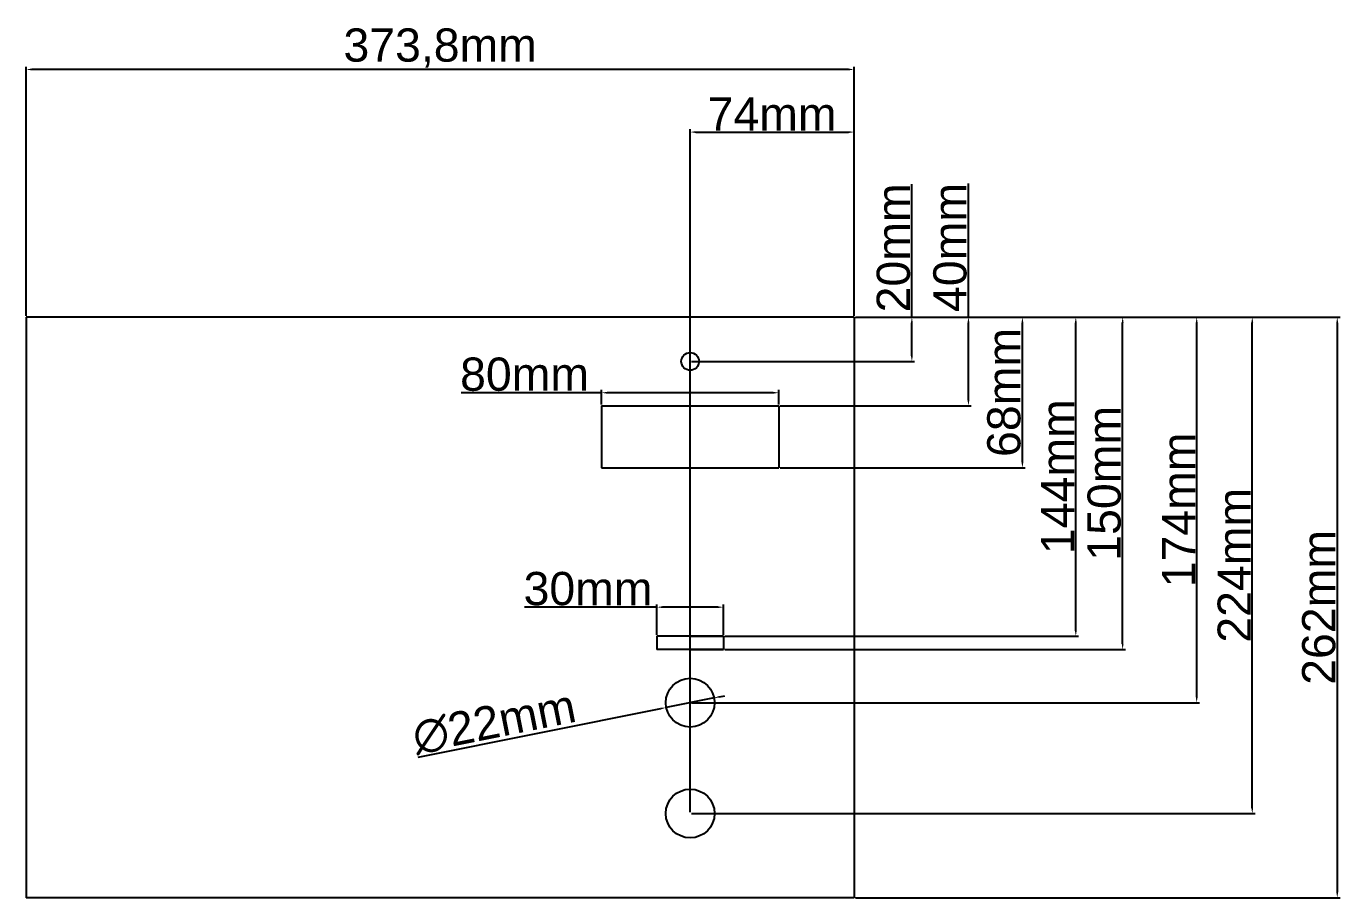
# Model space of a CAD drawing. Header units: centimetres. Extents: x -4347 to 28631, y 41590 to 109107.
# Drawn here: x 1292 to 1885, y 53642 to 54035 of the extents above; entities that cross this region are included whole.
import ezdxf

# ---------------------------------------------------------------- set-up
doc = ezdxf.new("R2010")
doc.units = ezdxf.units.CM
doc.header["$LTSCALE"] = 0.5
doc.styles.get("Standard").update_dxf_attribs({"font": 'arial.ttf'})
doc.dimstyles.new('ISO-25', dxfattribs={"dimtxt": 15, "dimasz": 2.5, "dimexe": 1.25, "dimexo": 0.625, "dimtad": 1, "dimtxsty": 'Standard', "dimcen": 2.5, "dimclrd": 1, "dimclre": 1, "dimadec": 0, "dimazin": 0, "dimtfac": 1, "dimtmove": 0, "dimatfit": 3, "dimfxl": 1, "dimarcsym": 0})

# ---------------------------------------------------------------- blocks, each defined once
blk = doc.blocks.new('*D163')
at = {"color": 1, "lineweight": -2, "transparency": 16777216}
for p, q in [((1691.73, 53903.69), (1691.73, 53963.69)), ((1666.23, 53903.69), (1692.98, 53903.69)), ((1691.73, 53886.19), (1691.73, 53901.19)), ((1592.23, 53883.69), (1692.98, 53883.69))]:
    blk.add_line(p, q, dxfattribs=at)
at = {"color": 1, "transparency": 16777216}
for points in [[(1691.31, 53901.19), (1692.14, 53901.19), (1691.73, 53903.69)], [(1691.31, 53886.19), (1692.14, 53886.19), (1691.73, 53883.69)]]:
    blk.add_solid(points, dxfattribs=at)
at = {"layer": 'Defpoints', "color": 0, "transparency": 16777216}
for p in [(1665.61, 53903.69), (1691.73, 53903.69), (1591.61, 53883.69)]:
    blk.add_point(p, dxfattribs=at)
at = {"color": 0, "transparency": 16777216, "insert": (1683.44, 53934.94), "char_height": 15, "attachment_point": 5, "rotation": 90}
blk.add_mtext('20mm', dxfattribs=at)
blk = doc.blocks.new('*D164')
at = {"color": 1, "lineweight": -2, "transparency": 16777216}
for p, q in [((1717.28, 53903.69), (1717.28, 53964.04)), ((1666.23, 53903.69), (1718.53, 53903.69)), ((1717.28, 53866.19), (1717.28, 53901.19)), ((1632.23, 53863.69), (1718.53, 53863.69))]:
    blk.add_line(p, q, dxfattribs=at)
at = {"color": 1, "transparency": 16777216}
for points in [[(1716.86, 53901.19), (1717.7, 53901.19), (1717.28, 53903.69)], [(1716.86, 53866.19), (1717.7, 53866.19), (1717.28, 53863.69)]]:
    blk.add_solid(points, dxfattribs=at)
at = {"layer": 'Defpoints', "color": 0, "transparency": 16777216}
for p in [(1665.61, 53903.69), (1717.28, 53903.69), (1631.61, 53863.69)]:
    blk.add_point(p, dxfattribs=at)
at = {"color": 0, "transparency": 16777216, "insert": (1709, 53935.11), "char_height": 15, "attachment_point": 5, "rotation": 90}
blk.add_mtext('40mm', dxfattribs=at)
blk = doc.blocks.new('*D165')
at = {"color": 1, "lineweight": -2, "transparency": 16777216}
for p, q in [((1666.23, 53903.69), (1742.9, 53903.69)), ((1741.65, 53838.19), (1741.65, 53901.19)), ((1632.23, 53835.69), (1742.9, 53835.69))]:
    blk.add_line(p, q, dxfattribs=at)
at = {"color": 1, "transparency": 16777216}
for points in [[(1741.23, 53901.19), (1742.06, 53901.19), (1741.65, 53903.69)], [(1741.23, 53838.19), (1742.06, 53838.19), (1741.65, 53835.69)]]:
    blk.add_solid(points, dxfattribs=at)
at = {"layer": 'Defpoints', "color": 0, "transparency": 16777216}
for p in [(1665.61, 53903.69), (1741.65, 53903.69), (1631.61, 53835.69)]:
    blk.add_point(p, dxfattribs=at)
at = {"color": 0, "transparency": 16777216, "insert": (1733.36, 53869.69), "char_height": 15, "attachment_point": 5, "rotation": 90}
blk.add_mtext('68mm', dxfattribs=at)
blk = doc.blocks.new('*D166')
at = {"color": 1, "lineweight": -2, "transparency": 16777216}
for p, q in [((1666.23, 53903.69), (1767.01, 53903.69)), ((1765.76, 53762.19), (1765.76, 53901.19)), ((1607.23, 53759.69), (1767.01, 53759.69))]:
    blk.add_line(p, q, dxfattribs=at)
at = {"color": 1, "transparency": 16777216}
for points in [[(1765.34, 53901.19), (1766.18, 53901.19), (1765.76, 53903.69)], [(1765.34, 53762.19), (1766.18, 53762.19), (1765.76, 53759.69)]]:
    blk.add_solid(points, dxfattribs=at)
at = {"layer": 'Defpoints', "color": 0, "transparency": 16777216}
for p in [(1665.61, 53903.69), (1765.76, 53903.69), (1606.61, 53759.69)]:
    blk.add_point(p, dxfattribs=at)
at = {"color": 0, "transparency": 16777216, "insert": (1757.61, 53831.69), "char_height": 15, "attachment_point": 5, "rotation": 90}
blk.add_mtext('144mm', dxfattribs=at)
blk = doc.blocks.new('*D167')
at = {"color": 1, "lineweight": -2, "transparency": 16777216}
for p, q in [((1666.23, 53903.69), (1788.17, 53903.69)), ((1786.92, 53756.19), (1786.92, 53901.19)), ((1607.23, 53753.69), (1788.17, 53753.69))]:
    blk.add_line(p, q, dxfattribs=at)
at = {"color": 1, "transparency": 16777216}
for points in [[(1786.51, 53901.19), (1787.34, 53901.19), (1786.92, 53903.69)], [(1786.51, 53756.19), (1787.34, 53756.19), (1786.92, 53753.69)]]:
    blk.add_solid(points, dxfattribs=at)
at = {"layer": 'Defpoints', "color": 0, "transparency": 16777216}
for p in [(1665.61, 53903.69), (1786.92, 53903.69), (1606.61, 53753.69)]:
    blk.add_point(p, dxfattribs=at)
at = {"color": 0, "transparency": 16777216, "insert": (1778.64, 53828.69), "char_height": 15, "attachment_point": 5, "rotation": 90}
blk.add_mtext('150mm', dxfattribs=at)
blk = doc.blocks.new('*D168')
at = {"color": 1, "lineweight": -2, "transparency": 16777216}
for p, q in [((1666.86, 53903.69), (1821.6, 53903.69)), ((1820.35, 53732.19), (1820.35, 53901.19)), ((1592.23, 53729.69), (1821.6, 53729.69))]:
    blk.add_line(p, q, dxfattribs=at)
at = {"color": 1, "transparency": 16777216}
for points in [[(1819.94, 53901.19), (1820.77, 53901.19), (1820.35, 53903.69)], [(1819.94, 53732.19), (1820.77, 53732.19), (1820.35, 53729.69)]]:
    blk.add_solid(points, dxfattribs=at)
at = {"layer": 'Defpoints', "color": 0, "transparency": 16777216}
for p in [(1666.23, 53903.69), (1820.35, 53903.69), (1591.61, 53729.69)]:
    blk.add_point(p, dxfattribs=at)
at = {"color": 0, "transparency": 16777216, "insert": (1812.2, 53816.69), "char_height": 15, "attachment_point": 5, "rotation": 90}
blk.add_mtext('174mm', dxfattribs=at)
blk = doc.blocks.new('*D169')
at = {"color": 1, "lineweight": -2, "transparency": 16777216}
for p, q in [((1666.23, 53903.69), (1846.7, 53903.69)), ((1845.45, 53682.19), (1845.45, 53901.19)), ((1592.23, 53679.69), (1846.7, 53679.69))]:
    blk.add_line(p, q, dxfattribs=at)
at = {"color": 1, "transparency": 16777216}
for points in [[(1845.03, 53901.19), (1845.87, 53901.19), (1845.45, 53903.69)], [(1845.03, 53682.19), (1845.87, 53682.19), (1845.45, 53679.69)]]:
    blk.add_solid(points, dxfattribs=at)
at = {"layer": 'Defpoints', "color": 0, "transparency": 16777216}
for p in [(1665.61, 53903.69), (1845.45, 53903.69), (1591.61, 53679.69)]:
    blk.add_point(p, dxfattribs=at)
at = {"color": 0, "transparency": 16777216, "insert": (1837.29, 53791.69), "char_height": 15, "attachment_point": 5, "rotation": 90}
blk.add_mtext('224mm', dxfattribs=at)
blk = doc.blocks.new('*D170')
at = {"color": 1, "lineweight": -2, "transparency": 16777216}
for p, q in [((1551.61, 53869.56), (1488.19, 53869.56)), ((1551.61, 53864.31), (1551.61, 53870.81)), ((1629.11, 53869.56), (1554.11, 53869.56)), ((1631.61, 53864.31), (1631.61, 53870.81))]:
    blk.add_line(p, q, dxfattribs=at)
at = {"color": 1, "transparency": 16777216}
for points in [[(1554.11, 53869.98), (1554.11, 53869.15), (1551.61, 53869.56)], [(1629.11, 53869.98), (1629.11, 53869.15), (1631.61, 53869.56)]]:
    blk.add_solid(points, dxfattribs=at)
at = {"layer": 'Defpoints', "color": 0, "transparency": 16777216}
for p in [(1551.61, 53869.56), (1551.61, 53863.69), (1631.61, 53863.69)]:
    blk.add_point(p, dxfattribs=at)
at = {"color": 0, "transparency": 16777216, "insert": (1516.82, 53877.85), "char_height": 15, "attachment_point": 5}
blk.add_mtext('80mm', dxfattribs=at)
blk = doc.blocks.new('*D171')
at = {"color": 1, "lineweight": -2, "transparency": 16777216}
for p, q in [((1576.61, 53772.8), (1516.87, 53772.8)), ((1576.61, 53760.31), (1576.61, 53774.05)), ((1604.11, 53772.8), (1579.11, 53772.8)), ((1606.61, 53760.31), (1606.61, 53774.05))]:
    blk.add_line(p, q, dxfattribs=at)
at = {"color": 1, "transparency": 16777216}
for points in [[(1579.11, 53773.22), (1579.11, 53772.38), (1576.61, 53772.8)], [(1604.11, 53773.22), (1604.11, 53772.38), (1606.61, 53772.8)]]:
    blk.add_solid(points, dxfattribs=at)
at = {"layer": 'Defpoints', "color": 0, "transparency": 16777216}
for p in [(1576.61, 53772.8), (1576.61, 53759.69), (1606.61, 53759.69)]:
    blk.add_point(p, dxfattribs=at)
at = {"color": 0, "transparency": 16777216, "insert": (1545.49, 53781.09), "char_height": 15, "attachment_point": 5}
blk.add_mtext('30mm', dxfattribs=at)
blk = doc.blocks.new('*D172')
at = {"color": 1, "lineweight": -2, "transparency": 16777216}
for p, q in [((1591.61, 53680.31), (1591.61, 53988.45)), ((1594.11, 53987.2), (1663.11, 53987.2)), ((1665.61, 53904.31), (1665.61, 53988.45))]:
    blk.add_line(p, q, dxfattribs=at)
at = {"color": 1, "transparency": 16777216}
for points in [[(1594.11, 53987.61), (1594.11, 53986.78), (1591.61, 53987.2)], [(1663.11, 53987.61), (1663.11, 53986.78), (1665.61, 53987.2)]]:
    blk.add_solid(points, dxfattribs=at)
at = {"layer": 'Defpoints', "color": 0, "transparency": 16777216}
for p in [(1665.61, 53987.2), (1665.61, 53903.69), (1591.61, 53679.69)]:
    blk.add_point(p, dxfattribs=at)
at = {"color": 0, "transparency": 16777216, "insert": (1628.61, 53995.32), "char_height": 15, "attachment_point": 5}
blk.add_mtext('74mm', dxfattribs=at)
blk = doc.blocks.new('*D173')
at = {"color": 1, "lineweight": -2, "transparency": 16777216}
for p, q in [((1291.81, 53904.31), (1291.81, 54016.7)), ((1665.61, 53904.31), (1665.61, 54016.7)), ((1663.11, 54015.45), (1294.31, 54015.45))]:
    blk.add_line(p, q, dxfattribs=at)
at = {"color": 1, "transparency": 16777216}
for points in [[(1294.31, 54015.87), (1294.31, 54015.04), (1291.81, 54015.45)], [(1663.11, 54015.87), (1663.11, 54015.04), (1665.61, 54015.45)]]:
    blk.add_solid(points, dxfattribs=at)
at = {"layer": 'Defpoints', "color": 0, "transparency": 16777216}
for p in [(1291.81, 54015.45), (1291.81, 53903.69), (1665.61, 53903.69)]:
    blk.add_point(p, dxfattribs=at)
at = {"color": 0, "transparency": 16777216, "insert": (1478.71, 54025.09), "char_height": 15, "attachment_point": 5}
blk.add_mtext('373,8mm', dxfattribs=at)
blk = doc.blocks.new('*D174')
at = {"color": 1, "lineweight": -2, "transparency": 16777216}
for p, q in [((1666.86, 53903.69), (1885.08, 53903.69)), ((1883.83, 53901.19), (1883.83, 53644.19)), ((1666.23, 53641.69), (1885.08, 53641.69))]:
    blk.add_line(p, q, dxfattribs=at)
at = {"color": 1, "transparency": 16777216}
for points in [[(1883.41, 53901.19), (1884.25, 53901.19), (1883.83, 53903.69)], [(1883.41, 53644.19), (1884.25, 53644.19), (1883.83, 53641.69)]]:
    blk.add_solid(points, dxfattribs=at)
at = {"layer": 'Defpoints', "color": 0, "transparency": 16777216}
for p in [(1666.23, 53903.69), (1665.61, 53641.69), (1883.83, 53641.69)]:
    blk.add_point(p, dxfattribs=at)
at = {"color": 0, "transparency": 16777216, "insert": (1875.55, 53772.69), "char_height": 15, "attachment_point": 5, "rotation": 90}
blk.add_mtext('262mm', dxfattribs=at)
blk = doc.blocks.new('*D175')
at = {"color": 1, "lineweight": -2, "transparency": 16777216}
for p, q in [((1602.39, 53731.84), (1580.82, 53727.53)), ((1604.85, 53732.34), (1607.3, 53732.83)), ((1468.76, 53705.11), (1578.37, 53727.04))]:
    blk.add_line(p, q, dxfattribs=at)
at = {"color": 1, "transparency": 16777216}
for points in [[(1604.76, 53732.74), (1604.93, 53731.93), (1602.39, 53731.84)], [(1578.29, 53727.45), (1578.45, 53726.63), (1580.82, 53727.53)]]:
    blk.add_solid(points, dxfattribs=at)
at = {"layer": 'Defpoints', "color": 0, "transparency": 16777216}
for p in [(1602.39, 53731.84), (1580.82, 53727.53)]:
    blk.add_point(p, dxfattribs=at)
at = {"color": 0, "transparency": 16777216, "insert": (1503.12, 53720.86), "char_height": 15, "attachment_point": 5, "rotation": 11.31409}
blk.add_mtext('∅22mm', dxfattribs=at)

msp = doc.modelspace()

# ---------------------------------------------------------------- linework, layer by layer
for p, q in [((1665.608, 53903.687), (1291.808, 53903.687)), ((1291.808, 53903.687), (1291.808, 53641.687)), ((1665.608, 53903.687), (1665.608, 53641.687)), ((1551.608, 53863.687), (1631.608, 53863.687)), ((1551.608, 53863.687), (1551.608, 53835.687)), ((1631.608, 53863.687), (1631.608, 53835.687)), ((1551.608, 53835.687), (1631.608, 53835.687)), ((1591.608, 53759.687), (1576.608, 53759.687)), ((1576.608, 53759.687), (1576.608, 53753.687)), ((1591.608, 53759.687), (1606.608, 53759.687)), ((1606.608, 53759.687), (1591.608, 53759.687)), ((1606.608, 53759.687), (1606.608, 53753.687)), ((1591.608, 53753.687), (1576.608, 53753.687)), ((1591.608, 53753.687), (1606.608, 53753.687)), ((1606.608, 53753.687), (1591.608, 53753.687)), ((1665.608, 53641.687), (1291.808, 53641.687))]:
    msp.add_line(p, q)
for centre, radius in [((1591.608, 53883.687), 4), ((1591.608, 53729.687), 11), ((1591.608, 53679.687), 11)]:
    msp.add_circle(centre, radius)

# ---------------------------------------------------------------- dimensions: what is measured, and where the dimension line sits
for base, p1, p2, picture, middle in [((1291.808, 54015.452), (1665.608, 53903.687), (1291.808, 53903.687), '*D173', (1478.708, 54025.091)), ((1665.608, 53987.196), (1591.608, 53679.687), (1665.608, 53903.687), '*D172', (1628.608, 53995.321)), ((1576.608, 53772.801), (1606.608, 53759.687), (1576.608, 53759.687), '*D171', (1545.489, 53781.089))]:
    dim = msp.add_linear_dim(base=base, p1=p1, p2=p2, dimstyle='ISO-25', override={"dimpost": 'mm'})
    dim.commit()
    dim.dimension.update_dxf_attribs({"geometry": picture, "text_midpoint": middle})
for base, p1, p2, picture, middle in [((1691.726, 53903.687), (1591.608, 53883.687), (1665.608, 53903.687), '*D163', (1683.443, 53934.939)), ((1717.282, 53903.687), (1631.608, 53863.687), (1665.608, 53903.687), '*D164', (1708.998, 53935.113)), ((1820.353, 53903.687), (1591.608, 53729.687), (1666.233, 53903.687), '*D168', (1812.197, 53816.687)), ((1845.451, 53903.687), (1591.608, 53679.687), (1665.608, 53903.687), '*D169', (1837.295, 53791.687)), ((1765.761, 53903.687), (1606.608, 53759.687), (1665.608, 53903.687), '*D166', (1757.605, 53831.687)), ((1786.922, 53903.687), (1606.608, 53753.687), (1665.608, 53903.687), '*D167', (1778.638, 53828.687)), ((1741.648, 53903.687), (1631.608, 53835.687), (1665.608, 53903.687), '*D165', (1733.365, 53869.687)), ((1883.831, 53641.687), (1666.233, 53903.687), (1665.608, 53641.687), '*D174', (1875.548, 53772.687))]:
    dim = msp.add_linear_dim(base=base, p1=p1, p2=p2, angle=90, dimstyle='ISO-25', override={"dimpost": 'mm'})
    dim.commit()
    dim.dimension.update_dxf_attribs({"geometry": picture, "text_midpoint": middle})
dim = msp.add_linear_dim(base=(1551.608, 53869.563), p1=(1631.608, 53863.687), p2=(1551.608, 53863.687), dimstyle='ISO-25', override={"dimpost": 'mm'})
dim.commit()
dim.dimension.update_dxf_attribs({"geometry": '*D170', "text_midpoint": (1516.823, 53869.563), "dimtype": 160})
dim = msp.add_diameter_dim_2p(p1=(1602.394, 53731.845), p2=(1580.822, 53727.529), dimstyle='ISO-25', override={"dimpost": 'mm'})
dim.commit()
dim.dimension.update_dxf_attribs({"geometry": '*D175', "text_midpoint": (1504.831, 53712.325), "dimtype": 163})

doc.saveas('drawing.dxf')
